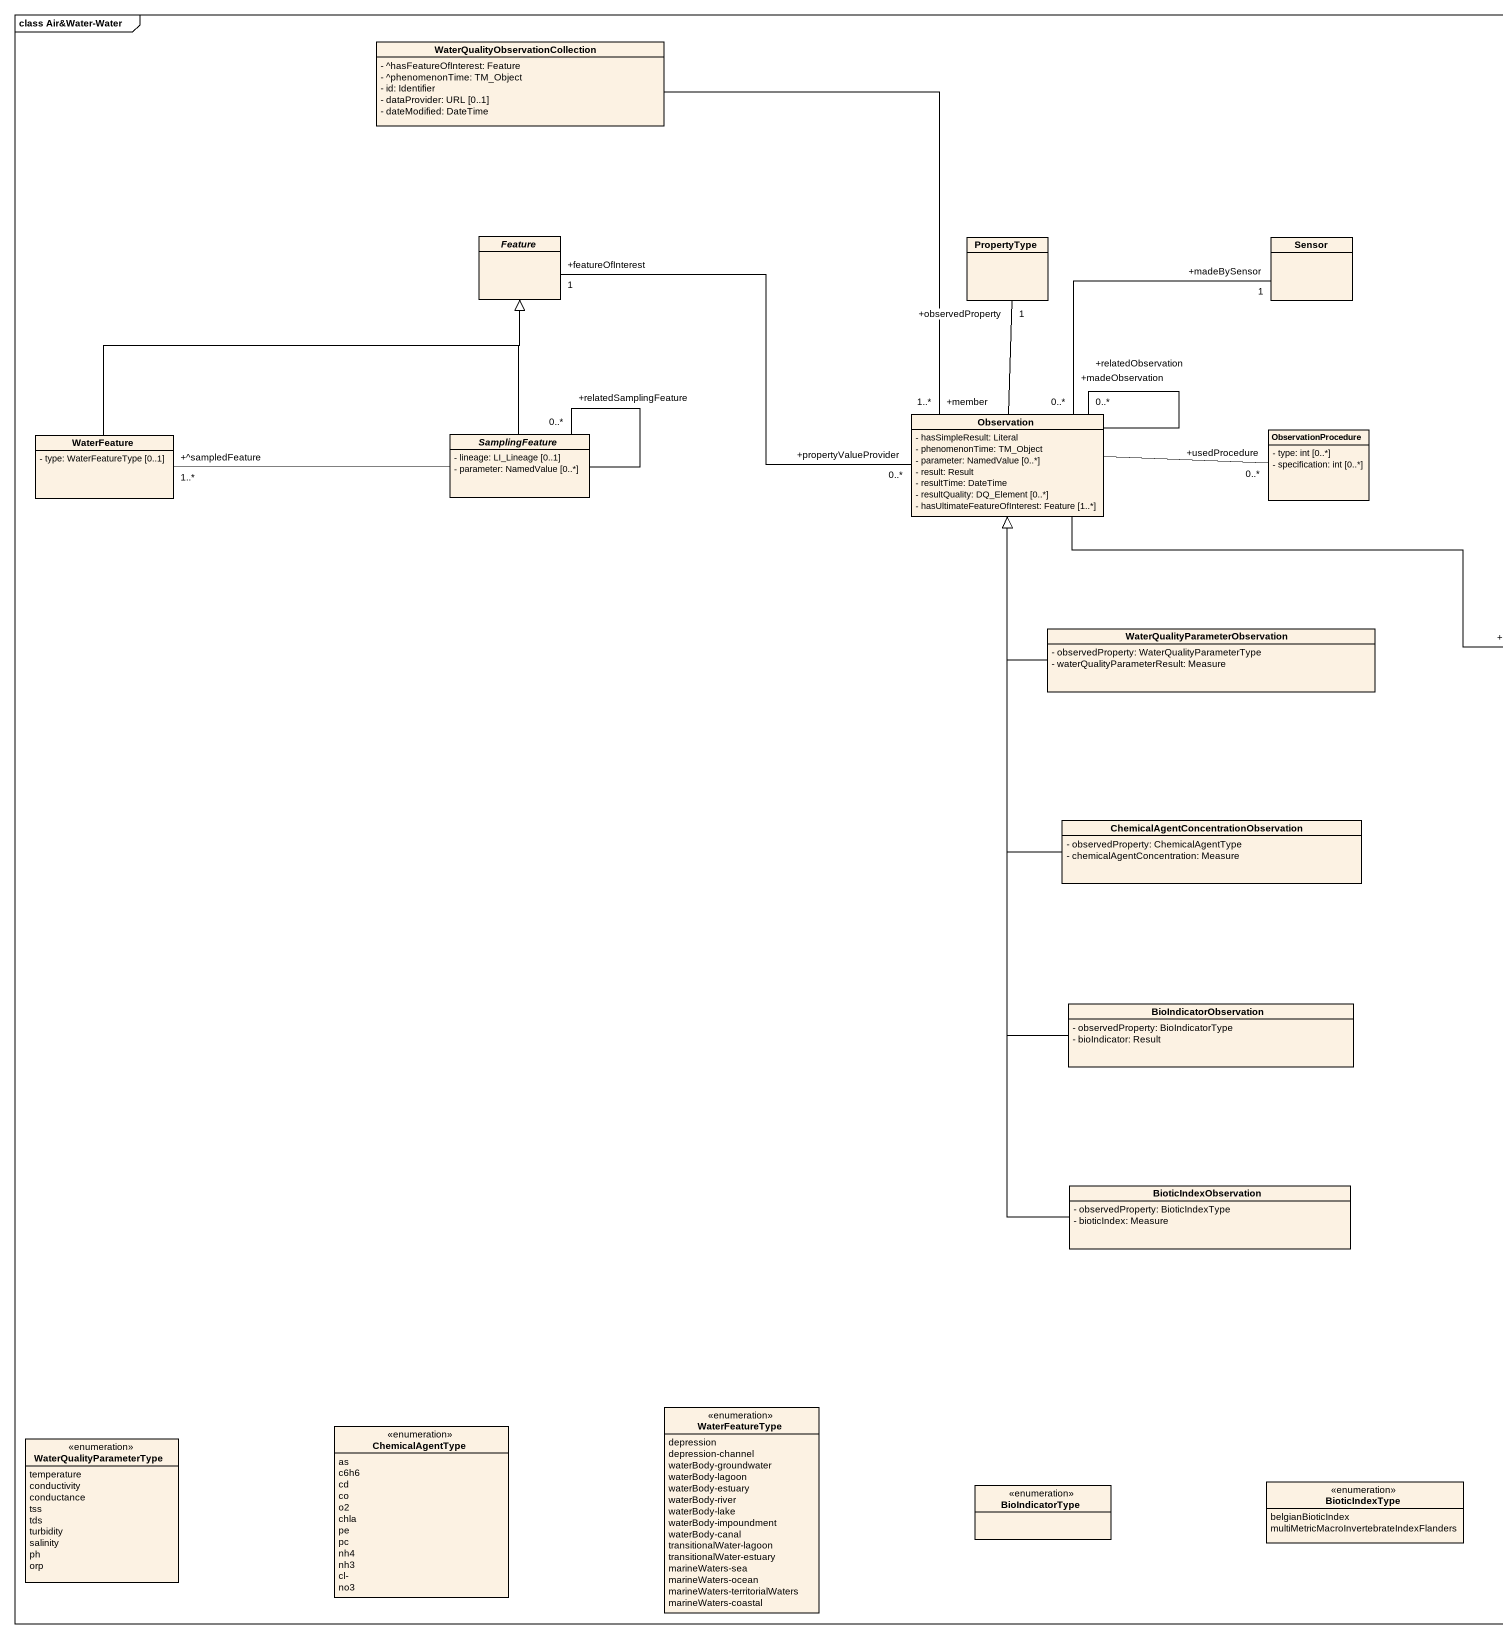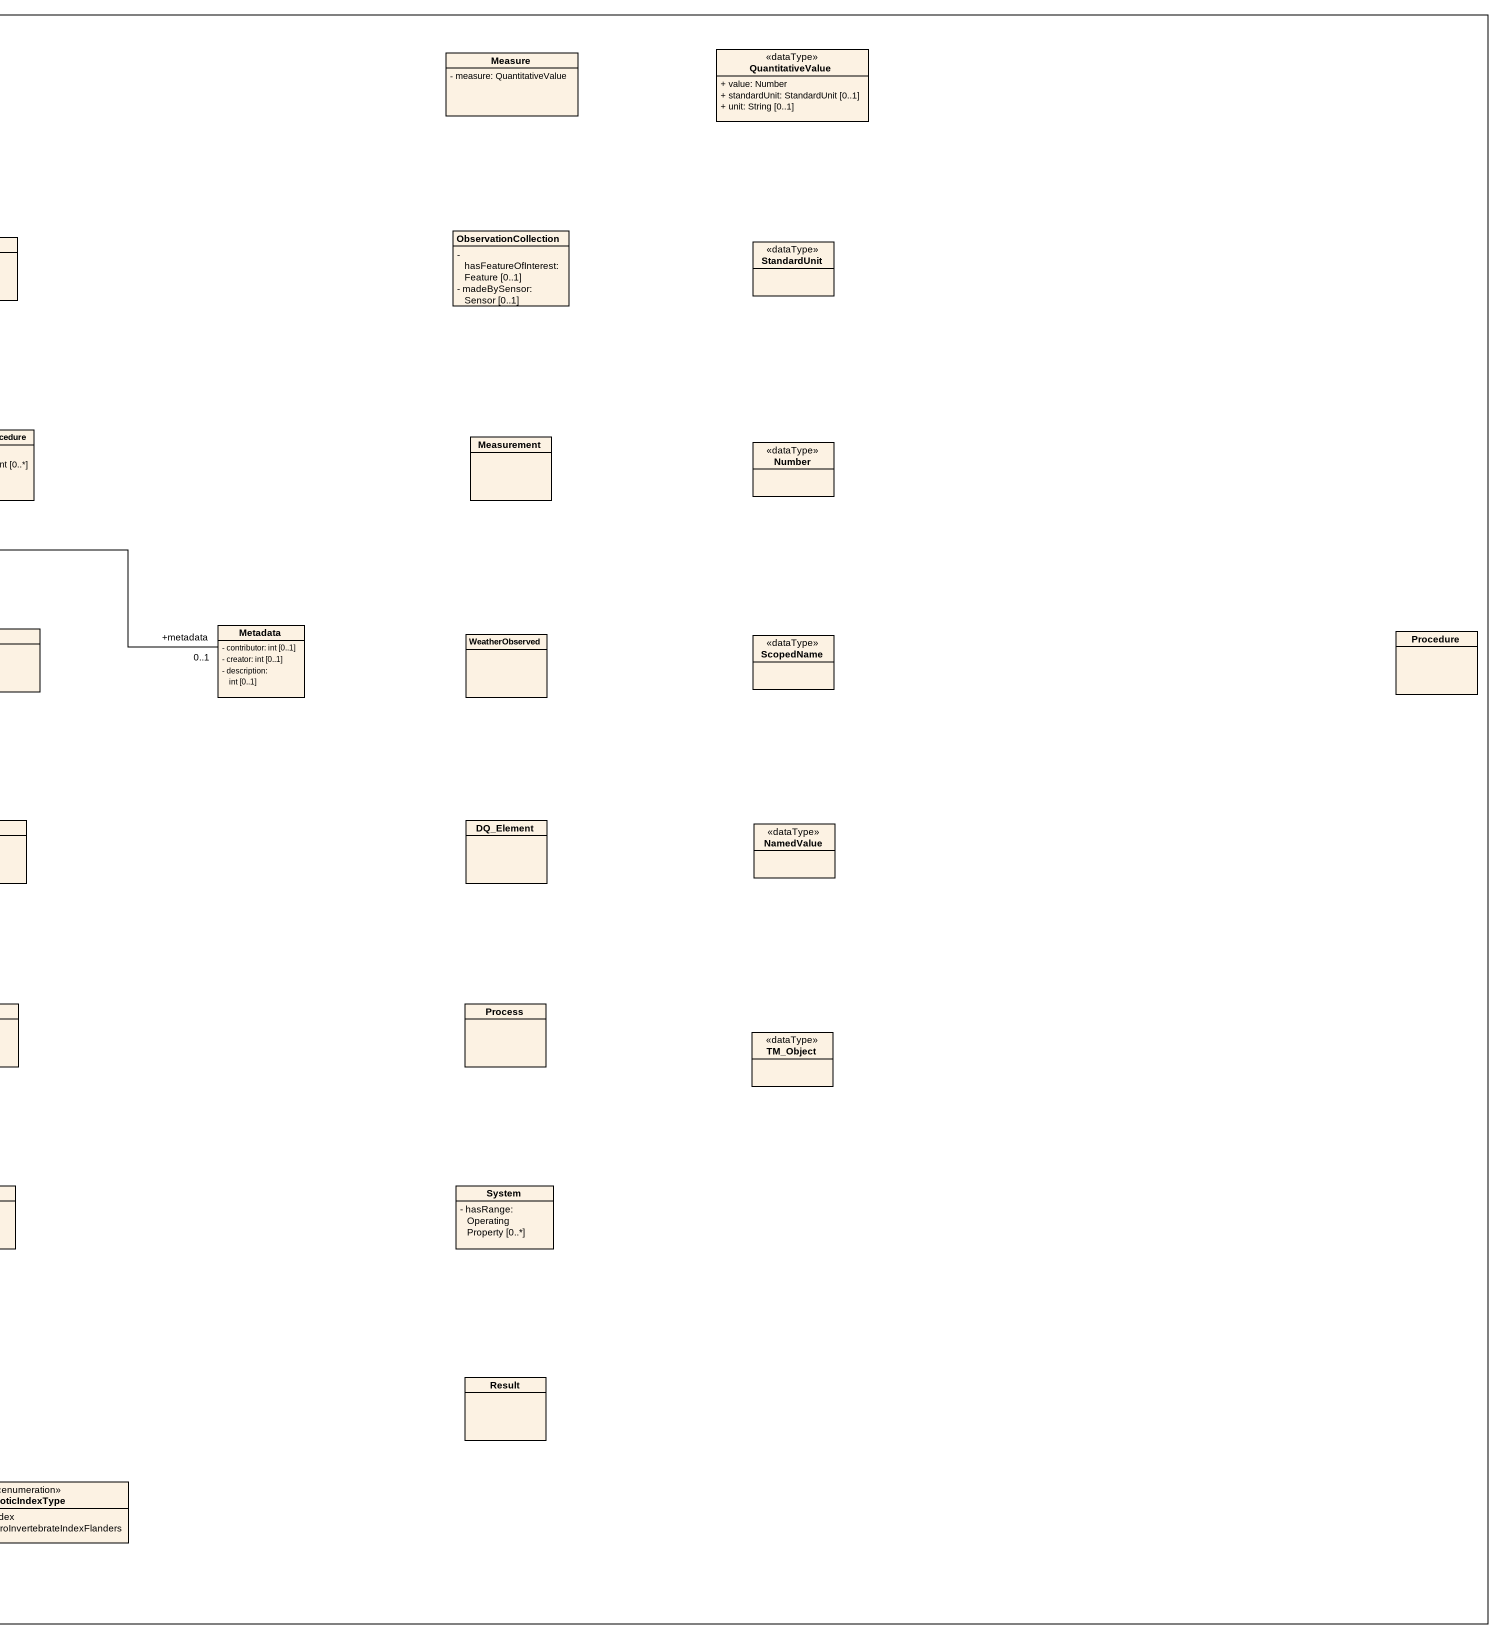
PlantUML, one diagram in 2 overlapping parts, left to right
@startuml
mainframe class Air&Water-Water
hide circle
hide empty members
skinparam classAttributeIconSize 0
class "WaterQualityObservationCollection" as WaterQualityObservationColle {
  - ^hasFeatureOfInterest: Feature
  - ^phenomenonTime: TM_Object
  - id: Identifier
  - dataProvider: URL [0..1]
  - dateModified: DateTime
}
class Measure {
  - measure: QuantitativeValue
}
class QuantitativeValue <<dataType>> {
  + value: Number
  + standardUnit: StandardUnit [0..1]
  + unit: String [0..1]
}
class ObservationCollection {
  - hasFeatureOfInterest: Feature [0..1]
  - madeBySensor: Sensor [0..1]
}
abstract class Feature
class PropertyType
class Sensor
class StandardUnit <<dataType>>
class WaterFeature {
  - type: WaterFeatureType [0..1]
}
abstract class SamplingFeature {
  - lineage: LI_Lineage [0..1]
  - parameter: NamedValue [0..*]
}
class Observation {
  - hasSimpleResult: Literal
  - phenomenonTime: TM_Object
  - parameter: NamedValue [0..*]
  - result: Result
  - resultTime: DateTime
  - resultQuality: DQ_Element [0..*]
  - hasUltimateFeatureOfInterest: Feature [1..*]
}
class ObservationProcedure {
  - type: int [0..*]
  - specification: int [0..*]
}
class Measurement
class Number <<dataType>>
class "WaterQualityParameterObservation" as WaterQualityParameterObserva {
  - observedProperty: WaterQualityParameterType
  - waterQualityParameterResult: Measure
}
class Metadata {
  - contributor: int [0..1]
  - creator: int [0..1]
  - description: int [0..1]
}
class WeatherObserved
class ScopedName <<dataType>>
class Procedure
class "ChemicalAgentConcentrationObservation" as ChemicalAgentConcentrationOb {
  - observedProperty: ChemicalAgentType
  - chemicalAgentConcentration: Measure
}
class DQ_Element
class NamedValue <<dataType>>
class BioIndicatorObservation {
  - observedProperty: BioIndicatorType
  - bioIndicator: Result
}
class "Process" as Process_
class TM_Object <<dataType>>
class BioticIndexObservation {
  - observedProperty: BioticIndexType
  - bioticIndex: Measure
}
class System {
  - hasRange: OperatingProperty [0..*]
}
enum WaterFeatureType {
  depression
  depression-channel
  waterBody-groundwater
  waterBody-lagoon
  waterBody-estuary
  waterBody-river
  waterBody-lake
  waterBody-impoundment
  waterBody-canal
  transitionalWater-lagoon
  transitionalWater-estuary
  marineWaters-sea
  marineWaters-ocean
  marineWaters-territorialWaters
  marineWaters-coastal
}
class Result
enum WaterQualityParameterType {
  temperature
  conductivity
  conductance
  tss
  tds
  turbidity
  salinity
  ph
  orp
}
enum ChemicalAgentType {
  as
  c6h6
  cd
  co
  o2
  chla
  pe
  pc
  nh4
  nh3
  cl-
  no3
}
enum BioIndicatorType
enum BioticIndexType {
  belgianBioticIndex
  multiMetricMacroInvertebrateIndexFlanders
}
WaterQualityObservationColle -- "+member\n1..*" Observation
Feature "+featureOfInterest\n1" -right- "+propertyValueProvider\n0..*" Observation
WaterFeature -right-|> Feature
SamplingFeature -up-|> Feature
SamplingFeature -left- "+^sampledFeature\n1..*" WaterFeature
SamplingFeature -- "+relatedSamplingFeature\n0..*" SamplingFeature
Observation -up- "+observedProperty\n1" PropertyType
Observation "+madeObservation\n0..*" -up- "+madeBySensor\n1" Sensor
Observation -- "+relatedObservation\n0..*" Observation
Observation -right- "+usedProcedure\n0..*" ObservationProcedure
Observation -right- "+metadata\n0..1" Metadata
WaterQualityParameterObserva -up-|> Observation
ChemicalAgentConcentrationOb -up-|> Observation
BioIndicatorObservation -up-|> Observation
BioticIndexObservation -up-|> Observation
@enduml
